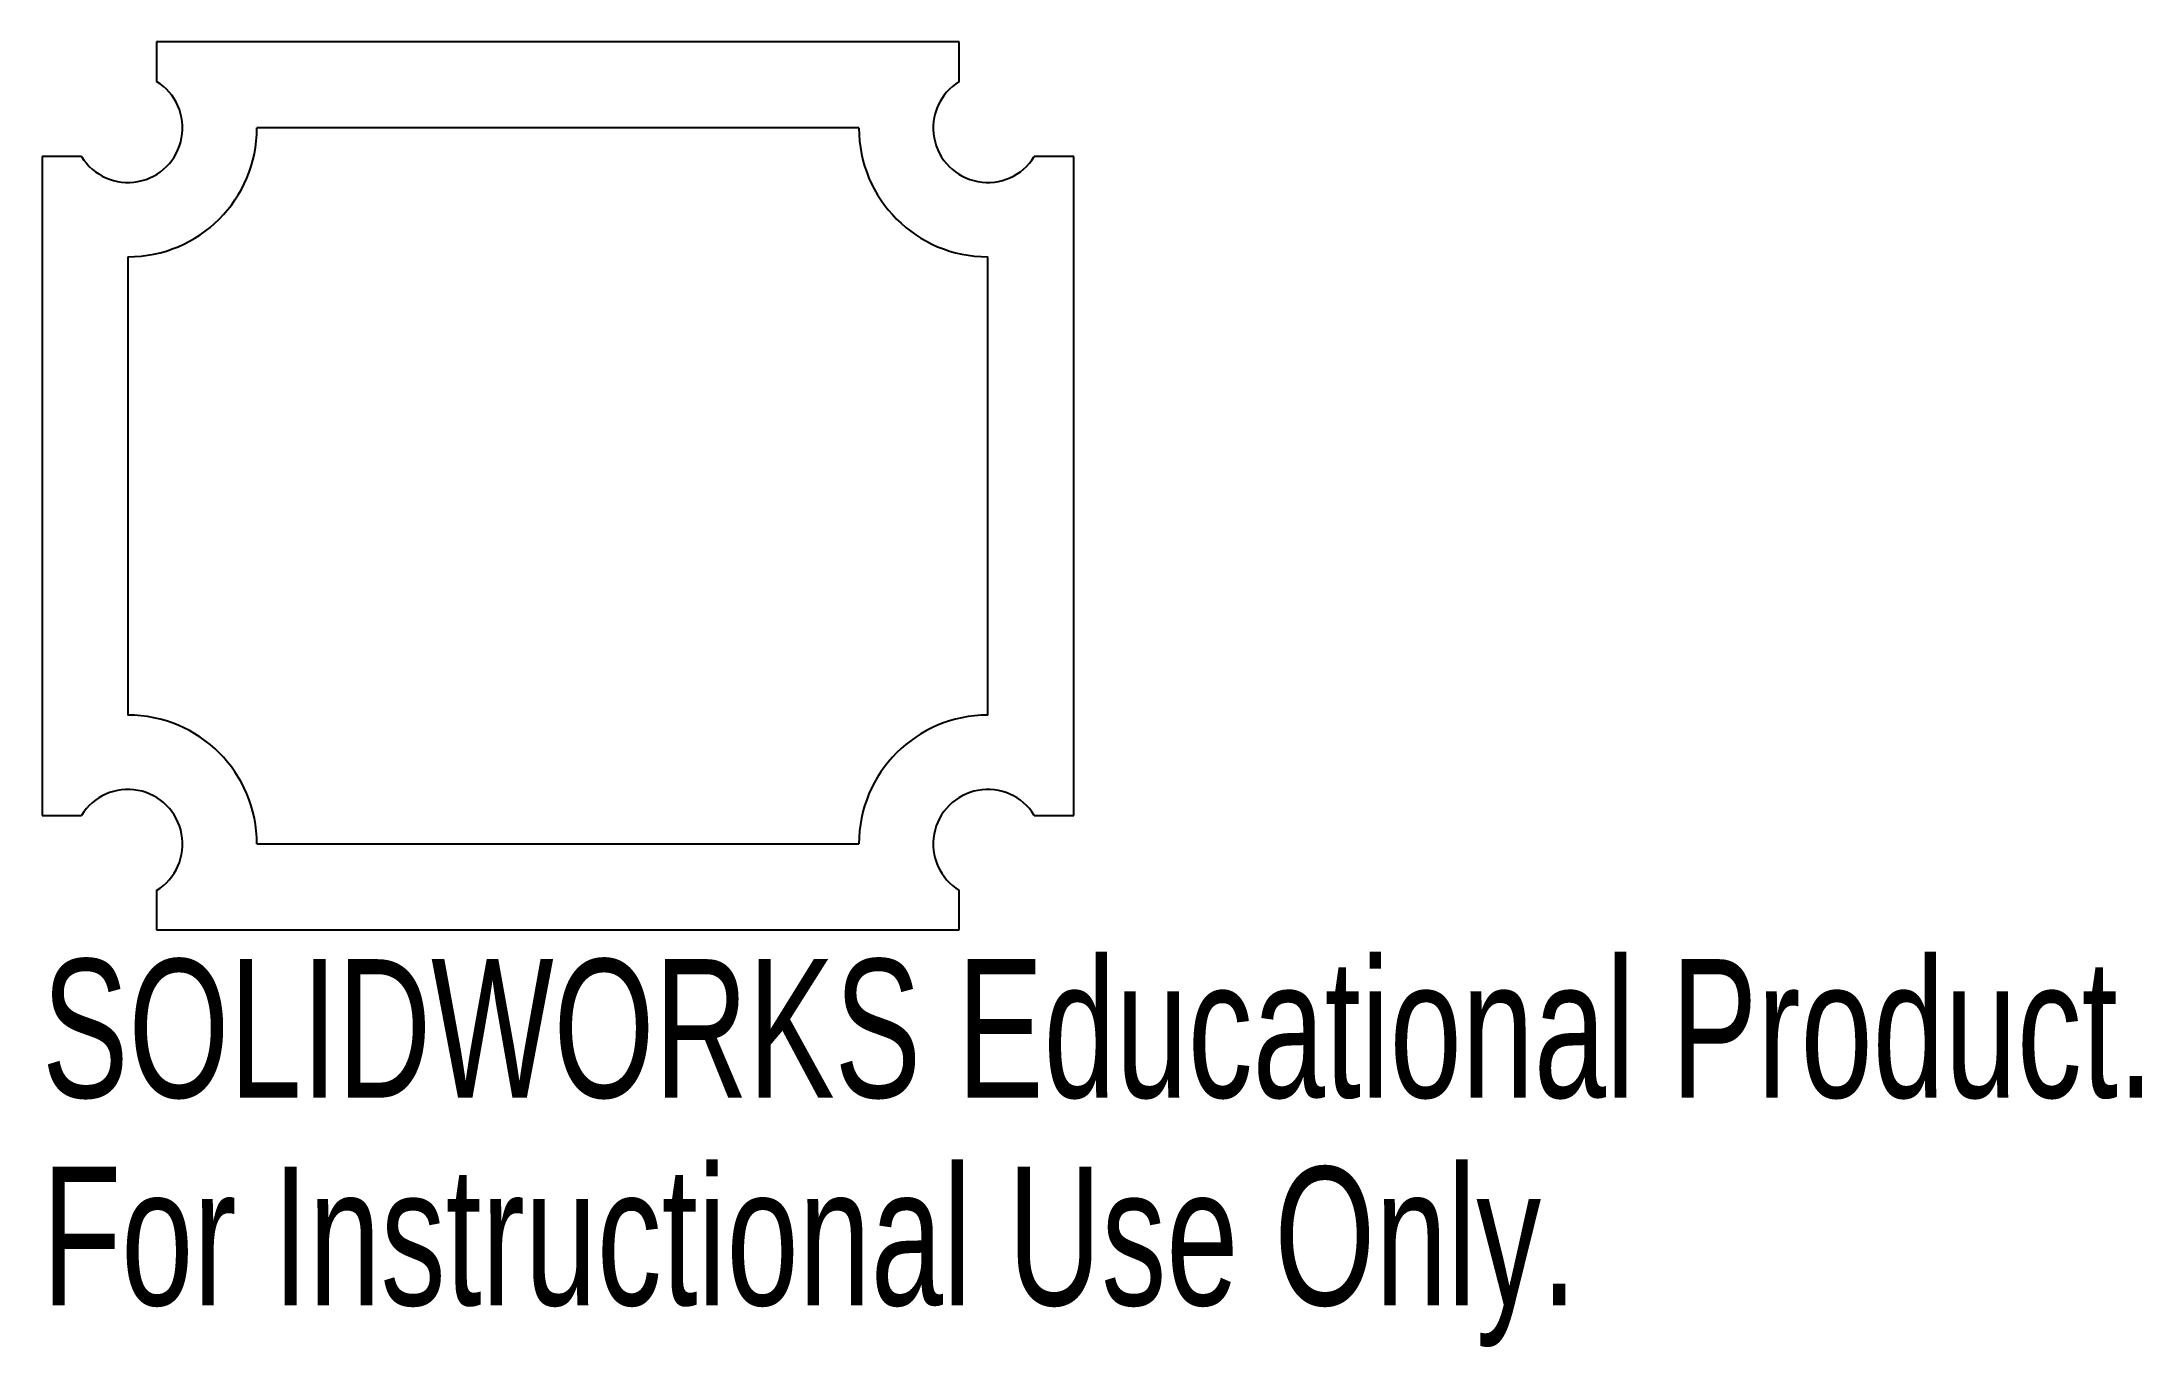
# Model space of a CAD drawing. Header units: millimetres. Extents: x -18 to 55.3, y -30.1 to 15.5.
import ezdxf

# ---------------------------------------------------------------- set-up
doc = ezdxf.new("R2010")
doc.units = ezdxf.units.MM
doc.styles.add('SLDTEXTSTYLE0', font='TXT', dxfattribs={"width": 0.7})

msp = doc.modelspace()

# ---------------------------------------------------------------- linework, layer by layer
at = {"color": 7, "linetype": 'Continuous', "lineweight": 25}
for p, q in [((14, 15.5), (-14, 15.5)), ((-14, 15.5), (-14, 14.121)), ((14, 14.121), (14, 15.5)), ((10.5, 12.5), (-10.5, 12.5)), ((-16.621, 11.5), (-18, 11.5)), ((-18, 11.5), (-18, -11.5)), ((18, 11.5), (16.621, 11.5)), ((18, -11.5), (18, 11.5)), ((-15, 8), (-15, -8)), ((15, -8), (15, 8)), ((-18, -11.5), (-16.621, -11.5)), ((16.621, -11.5), (18, -11.5)), ((-10.5, -12.5), (10.5, -12.5)), ((-14, -14.121), (-14, -15.5)), ((14, -15.5), (14, -14.121)), ((-14, -15.5), (14, -15.5))]:
    msp.add_line(p, q, dxfattribs=at)
for centre, radius, start, end in [((-15, 12.5), 1.905, 211.66383, 58.33617), ((15, 12.5), 1.905, 121.66383, 328.33617), ((-15, 12.5), 4.5, 270, 0), ((15, 12.5), 4.5, 180, 270), ((-15, -12.5), 4.5, 0, 90), ((15, -12.5), 4.5, 90, 180), ((-15, -12.5), 1.905, 301.66383, 148.33617), ((15, -12.5), 1.905, 31.66383, 238.33617)]:
    msp.add_arc(centre, radius, start, end, dxfattribs=at)

# ---------------------------------------------------------------- texts
at = {"color": 7, "linetype": 'Continuous', "char_height": 4.83362, "attachment_point": 1, "style": 'SLDTEXTSTYLE0'}
for s, insert in [('SOLIDWORKS Educational Product.', (-18, -16.52)), ('For Instructional Use Only.', (-18, -23.77))]:
    msp.add_mtext(s, dxfattribs=dict(at, insert=insert))

doc.saveas('drawing.dxf')
